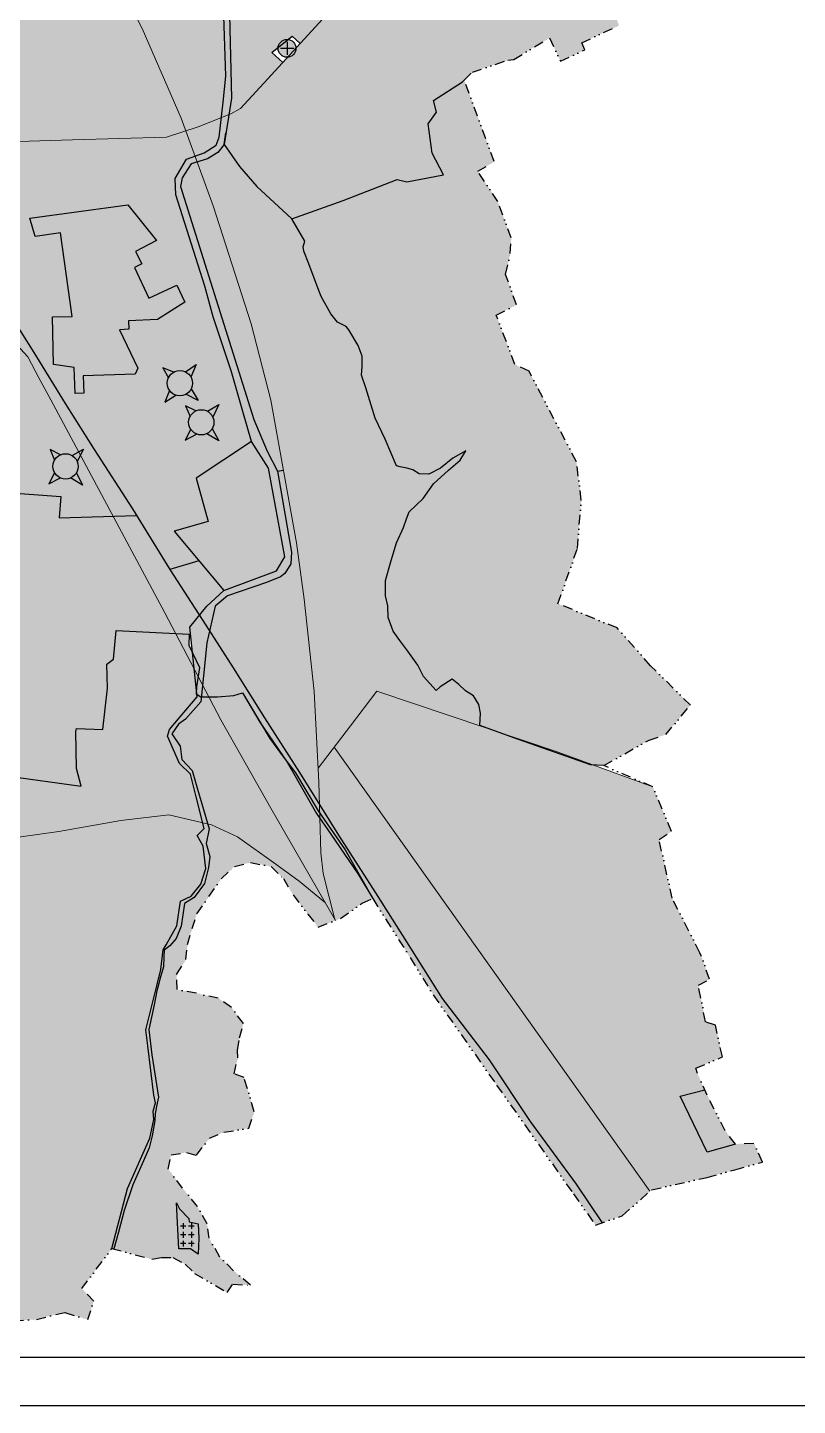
# Model space of a CAD drawing. Header units: inches. Extents: x 46391 to 88391, y 15017 to 44717.
# Drawn here: x 66053 to 74028, y 15017 to 29283 of the extents above; entities that cross this region are included whole.
import ezdxf

# ---------------------------------------------------------------- set-up
doc = ezdxf.new("R2010")
doc.units = ezdxf.units.IN
doc.header["$MEASUREMENT"] = 0
doc.linetypes.add('DIVIDE', pattern=[1.25, 0.5, -0.25, 0, -0.25, 0, -0.25])
for name, color, linetype in [('braunfild', 1, 'Continuous'), ('granica gradj podrucja', 230, 'Continuous'), ('groblja', 253, 'Continuous'), ('industrija', 181, 'Continuous'), ('objekti posebne namene', 99, 'Continuous'), ('okvir', 7, 'Continuous'), ('oznake', 7, 'Continuous'), ('pijace', 53, 'Continuous'), ('poljoprivredno zemljiste', 31, 'Continuous'), ('porodicno stanovanje', 51, 'Continuous'), ('reka', 140, 'Continuous'), ('stanovanje sa poslovanjem', 40, 'Continuous'), ('zdravstvo', 160, 'Continuous')]:
    doc.layers.add(name, color=color, linetype=linetype)
for name, color, linetype, lineweight in [('DP 1 reda', 30, 'Continuous', 13), ('DP 2 reda', 50, 'Continuous', 9), ('granica gupa', 7, 'DIVIDE', 30), ('pruga', 7, 'TRACKS', 25)]:
    doc.layers.add(name, color=color, linetype=linetype, lineweight=lineweight)
doc.linetypes.add('TRACKS', pattern='A,0.15,[130,ltypeshp.shx,S=0.25,R=0,X=0,Y=0],0.15', length=0.3)

msp = doc.modelspace()

# ---------------------------------------------------------------- hatches: boundary and pattern name
at = {"layer": 'braunfild'}
h = msp.add_hatch(color=256, dxfattribs=at)
h.dxf.hatch_style = 1
h.paths.add_polyline_path([(67568, 25715), (67456, 25761), (67513, 25656, -0.087846), (67539, 25693, -0.068723)])
h.paths.add_polyline_path([(67588, 25477, -0.154921), (67525, 25525), (67474, 25405)])
h.paths.add_polyline_path([(67748, 25543, -0.083795), (67723, 25508, -0.070366), (67694, 25486), (67822, 25421)])
h.paths.add_polyline_path([(67800, 25795), (67688, 25718, -0.157336), (67746, 25663)])
h.paths.add_polyline_path([(67539, 25693, 0.087846), (67513, 25656, 0.838496), (67723, 25508, 1)])
h = msp.add_hatch(color=256, dxfattribs=at)
h.dxf.hatch_style = 1
h.paths.add_polyline_path([(67797, 25314), (67689, 25367), (67739, 25258, -0.087846), (67767, 25294, -0.068723)])
h.paths.add_polyline_path([(67803, 25075, -0.154921), (67743, 25126), (67685, 25010)])
h.paths.add_polyline_path([(67967, 25131, -0.083795), (67940, 25098, -0.070366), (67909, 25078), (68033, 25005)])
h.paths.add_polyline_path([(68034, 25379), (67918, 25310, -0.157336), (67972, 25251)])
h.paths.add_polyline_path([(67767, 25294, 0.087846), (67739, 25258, 0.838496), (67940, 25098, 1)])
h = msp.add_hatch(color=256, dxfattribs=at)
h.dxf.hatch_style = 1
h.paths.add_polyline_path([(66393, 24859), (66287, 24915), (66334, 24805, -0.087846), (66363, 24840, -0.068723)])
h.paths.add_polyline_path([(66393, 24621, -0.154921), (66334, 24674), (66273, 24559)])
h.paths.add_polyline_path([(66559, 24673, -0.083795), (66530, 24640, -0.070366), (66499, 24620), (66621, 24544)])
h.paths.add_polyline_path([(66632, 24918), (66514, 24852, -0.157336), (66567, 24792)])
h.paths.add_polyline_path([(66363, 24840, 0.087846), (66334, 24805, 0.838496), (66530, 24640, 1)])
at = {"layer": 'groblja'}
h = msp.add_hatch(color=256, dxfattribs=at)
h.dxf.hatch_style = 1
h.paths.add_polyline_path([(67620, 16639), (67742, 16638), (67822, 16582), (67826, 16751), (67821, 16899), (67728, 16919), (67724, 16953), (67598, 17082), (67599, 17045)])
at = {"layer": 'industrija'}
h = msp.add_hatch(color=256, dxfattribs=at)
h.dxf.hatch_style = 1
h.paths.add_polyline_path([(67068, 30686), (67493, 30856), (67387, 31036), (67036, 30988), (66898, 31248), (66585, 31190), (66266, 31783), (66273, 32033), (66032, 32030), (65892, 32037), (65744, 31981), (65728, 32003), (65709, 31996), (66311, 31059), (66795, 30164), (67242, 29274), (67645, 28346), (67693, 28213), (67820, 28254), (68060, 28351), (68078, 28510), (68107, 28779), (68080, 29590)])
h = msp.add_hatch(color=256, dxfattribs=at)
h.dxf.hatch_style = 1
h.paths.add_polyline_path([(65333, 29809), (64803, 29166), (64095, 30017), (63526, 30004), (63710, 29721), (64076, 29151), (64584, 28317), (64783, 28007), (64916, 28102), (65087, 28182), (65256, 28206), (65404, 28184), (65606, 28111), (65730, 28098), (66518, 28122), (67493, 28149), (67693, 28213), (67645, 28346), (67242, 29274), (66795, 30164), (66435, 30830), (65081, 30219)])
h = msp.add_hatch(color=256, dxfattribs=at)
h.dxf.hatch_style = 1
h.paths.add_polyline_path([(68007, 28065), (68038, 28148), (68060, 28351), (67820, 28254), (67693, 28213), (67789, 27953), (67883, 27987)])
h.paths.add_polyline_path([(64563, 22536), (63583, 22381), (63671, 22041), (64068, 20540), (64965, 20732)])
h.paths.add_polyline_path([(66442, 25390), (66117, 25919), (65843, 26351), (65711, 26267), (65627, 26374), (65389, 26189), (65391, 26147), (65545, 26156), (65538, 25052), (65641, 25051), (65695, 24479), (66397, 24429), (66381, 24206), (67181, 24232), (67139, 24301), (66744, 24915)])
h = msp.add_hatch(color=256, dxfattribs=at)
h.dxf.hatch_style = 1
h.paths.add_polyline_path([(68166, 25718), (67976, 26288), (67891, 26606), (67729, 27115), (67590, 27550), (67582, 27722), (67701, 27921), (67789, 27953), (67693, 28213), (67493, 28149), (66518, 28122), (65910, 28104), (66025, 27633), (65789, 27552), (65865, 27297), (65375, 27093), (65710, 26560), (66117, 25919), (66442, 25390), (66744, 24915), (67139, 24301), (67527, 23672), (67829, 23763), (67571, 24070), (67925, 24170), (67799, 24618), (68374, 24996), (68284, 25309)])
h.paths.add_polyline_path([(67169, 25695), (66628, 25676), (66635, 25497), (66545, 25494), (66535, 25763), (66322, 25793), (66313, 26287), (66517, 26290), (66395, 27158), (66132, 27121), (66077, 27311), (67093, 27449), (67389, 27078), (67171, 26966), (67237, 26838), (67161, 26799), (67310, 26481), (67600, 26616), (67683, 26439), (67400, 26260), (67098, 26246), (67102, 26159), (67006, 26155), (67196, 25758)], flags=16)
h = msp.add_hatch(color=256, dxfattribs=at)
h.dxf.hatch_style = 1
h.paths.add_polyline_path([(65096, 27276), (65058, 27249), (65438, 26818), (65516, 26868), (65315, 27187), (64878, 27861), (64783, 28007), (64743, 27979), (64516, 27845), (64718, 27575), (64837, 27656)])
h.paths.add_polyline_path([(67829, 23763), (67527, 23672), (67834, 23201), (67909, 23294), (68087, 23455)])
h.paths.add_polyline_path([(68370, 26214), (67977, 27437), (67811, 27891), (67748, 27871), (67655, 27726), (67637, 27639), (68396, 25225), (68534, 24897), (68643, 24691), (68703, 24702), (68572, 25427)])
h = msp.add_hatch(color=256, dxfattribs=at)
h.dxf.hatch_style = 1
h.paths.add_polyline_path([(69820, 23766), (69875, 23947), (69948, 24107), (69977, 24196), (70007, 24268), (70150, 24407), (70259, 24559), (70413, 24699), (70535, 24805), (70592, 24900), (70459, 24824), (70329, 24720), (70209, 24659), (70109, 24661), (70044, 24704), (69983, 24722), (69877, 24741), (69757, 25020), (69653, 25238), (69557, 25552), (69511, 25685), (69518, 25774), (69518, 25882), (69477, 25993), (69381, 26155), (69355, 26189), (69262, 26232), (69195, 26319), (69094, 26500), (69044, 26632), (68967, 26836), (68903, 26999), (68927, 27071), (68790, 27302), (68429, 27639), (68247, 27846), (68089, 28072), (68024, 27989), (67918, 27924), (67811, 27891), (67977, 27437), (68370, 26214), (68572, 25427), (68838, 23949), (68920, 23364), (69023, 22409), (69064, 21616), (69397, 22052), (69670, 22411), (70739, 22052), (70745, 22185), (70726, 22274), (70671, 22363), (70591, 22417), (70519, 22480), (70450, 22537), (70328, 22459), (70284, 22420), (70153, 22565), (70096, 22682), (69992, 22828), (69909, 22937), (69841, 23034), (69788, 23175), (69785, 23296), (69761, 23401), (69761, 23557)])
at = {"layer": 'objekti posebne namene'}
h = msp.add_hatch(color=256, dxfattribs=at)
h.dxf.hatch_style = 1
h.paths.add_polyline_path([(68549, 24723), (68374, 24996), (67799, 24618), (67925, 24170), (67571, 24070), (68087, 23455), (68633, 23658), (68718, 23805)])
at = {"layer": 'oznake'}
h = msp.add_hatch(color=256, dxfattribs=at)
h.dxf.hatch_style = 1
h.paths.add_polyline_path([(68834, 29068, 1), (68649, 29068, 1)])
at = {"layer": 'pijace'}
h = msp.add_hatch(color=256, dxfattribs=at)
h.dxf.hatch_style = 1
h.paths.add_polyline_path([(73091, 17641), (73386, 17724), (73279, 17860), (73092, 18231), (73068, 18284), (72814, 18218)])
at = {"layer": 'poljoprivredno zemljiste'}
h = msp.add_hatch(color=256, dxfattribs=at)
h.dxf.hatch_style = 1
h.paths.add_polyline_path([(71789, 24391), (71738, 24788), (71248, 25724), (71101, 25795), (70907, 26307), (71118, 26412), (71005, 26728), (71053, 26943), (71063, 27106), (70924, 27481), (70718, 27795), (70888, 27895), (70577, 28740), (70560, 28722), (70259, 28527), (70290, 28407), (70201, 28285), (70244, 27983), (70360, 27757), (69981, 27686), (69881, 27710), (69322, 27494), (68790, 27302), (68927, 27071), (68908, 27014), (68916, 26968), (68967, 26836), (69044, 26632), (69094, 26500), (69195, 26319), (69262, 26232), (69355, 26189), (69381, 26155), (69477, 25993), (69518, 25882), (69518, 25774), (69511, 25685), (69557, 25552), (69653, 25238), (69757, 25020), (69876, 24744), (69911, 24735), (69983, 24722), (70044, 24704), (70109, 24661), (70209, 24659), (70329, 24720), (70459, 24824), (70592, 24900), (70535, 24805), (70413, 24699), (70259, 24559), (70150, 24407), (70007, 24268), (69977, 24196), (69948, 24107), (69875, 23947), (69820, 23766), (69761, 23557), (69761, 23401), (69785, 23296), (69788, 23175), (69841, 23034), (69909, 22937), (69992, 22828), (70096, 22682), (70153, 22565), (70284, 22420), (70328, 22459), (70450, 22537), (70519, 22480), (70591, 22417), (70671, 22363), (70726, 22274), (70745, 22185), (70739, 22058), (70951, 21981), (71549, 21781), (71910, 21649), (72021, 21643), (72491, 21906), (72663, 21964), (72919, 22268), (72507, 22676), (72160, 23068), (71547, 23318), (71748, 23889)])
h = msp.add_hatch(color=256, dxfattribs=at)
h.dxf.hatch_style = 1
h.paths.add_polyline_path([(65235, 19019), (65176, 18969), (65185, 18758), (65024, 18728), (65060, 18616), (64584, 18584), (65165, 16371), (65233, 16133), (65250, 16128), (65239, 16207), (65913, 15893), (66145, 15908), (66347, 15960), (66441, 15979), (66679, 15906), (66739, 16097), (66615, 16228), (66926, 16643), (67088, 17262), (67320, 17784), (67363, 17978), (67355, 18063), (67380, 18151), (67362, 18231), (67300, 18742), (67280, 18907), (67328, 19100), (67393, 19363), (67435, 19531), (67459, 19736), (67488, 19787), (67600, 19982), (67638, 20239), (67747, 20289), (67847, 20413), (67900, 20578), (67872, 20808), (67810, 20917), (67884, 20992), (67800, 21320), (67741, 21553), (67626, 21662), (67504, 21945), (67523, 22014), (67635, 22147), (67809, 22355), (67806, 22382), (67800, 22386), (67801, 22430), (67761, 22812), (67724, 22888), (67729, 23003), (66972, 23042), (66944, 22744), (66875, 22693), (66881, 22443), (66833, 22017), (66559, 22027), (66553, 21996), (66562, 21611), (66608, 21428), (65836, 21535), (65836, 21628), (65343, 21620), (65305, 21161), (65756, 21147), (65740, 20908), (65397, 20966), (65349, 20551), (65297, 20531), (65292, 20114), (65173, 20101), (65106, 19642), (65334, 19579), (65276, 19322)])
h.paths.add_polyline_path([(64498, 18913), (64446, 18901), (64278, 18879), (64089, 18859), (63869, 18835), (63817, 18831), (63772, 18992), (63724, 19121), (63665, 19256), (63626, 19386), (63572, 19584), (63557, 19711), (63476, 19738), (63380, 19738), (63268, 19725), (63259, 19751), (63280, 19831), (63287, 19940), (63261, 20029), (63226, 20125), (63208, 20181), (63208, 20179), (63216, 20139), (63239, 20061), (63248, 20033), (63260, 19999), (63263, 19955), (63262, 19922), (63262, 19896), (63264, 19848), (63239, 19812), (63190, 19802), (63111, 19789), (63057, 19806), (62972, 19828), (62889, 19830), (62821, 19828), (62745, 19809), (62663, 19794), (62634, 19780), (62590, 19764), (62540, 19749), (62432, 19716), (62404, 19684), (62307, 19428), (62258, 19230), (62217, 18979), (62277, 18680), (62344, 18481), (62333, 18210), (62340, 18016), (62438, 17915), (62614, 17911), (62756, 17941), (62921, 17743), (62981, 17530), (63071, 17335), (63089, 17208), (63119, 16959), (62962, 16795), (62857, 16660), (62771, 16477), (62857, 16413), (63393, 16308), (63685, 16252), (63895, 16371), (64378, 16330), (64943, 16214), (65233, 16133), (65165, 16371)])
h = msp.add_hatch(color=256, dxfattribs=at)
h.dxf.hatch_style = 1
h.paths.add_polyline_path([(68184, 22654), (67938, 23039), (67910, 22912), (67876, 22573), (67854, 22355), (68022, 22353), (68191, 22368), (68280, 22395), (68460, 22093), (68744, 21677), (68830, 21566), (69062, 21173), (69080, 21147), (69077, 21237), (68871, 21572), (68507, 22135)])
h = msp.add_hatch(color=256, dxfattribs=at)
h.dxf.hatch_style = 1
h.paths.add_polyline_path([(72500, 17235), (72517, 17250), (73094, 17379), (73379, 17458), (73664, 17537), (73576, 17731), (73386, 17724), (73091, 17641), (72814, 18218), (73068, 18284), (72991, 18454), (72975, 18510), (73250, 18625), (73178, 18955), (73075, 18989), (73001, 19367), (73118, 19431), (73018, 19705), (72730, 20268), (72594, 20876), (72723, 20960), (72529, 21422), (71910, 21649), (71885, 21650), (71140, 21913), (70951, 21981), (69670, 22411), (69397, 22052), (69230, 21834)])
h = msp.add_hatch(color=256, dxfattribs=at)
h.dxf.hatch_style = 1
h.paths.add_polyline_path([(68192, 18450), (68233, 18618), (68229, 18697), (68248, 18824), (68289, 18971), (68165, 19139), (68027, 19233), (67802, 19285), (67604, 19323), (67596, 19480), (67694, 19633), (67709, 19790), (67757, 19955), (67807, 20108), (67932, 20287), (68059, 20469), (68198, 20598), (68361, 20639), (68578, 20596), (68703, 20474), (68803, 20304), (68957, 20105), (69064, 19969), (69243, 20039), (69234, 20064), (69115, 20526), (69090, 20739), (69081, 21093), (69046, 21145), (68850, 21491), (68744, 21677), (68693, 21743), (68563, 21921), (68459, 22094), (68460, 22093), (68280, 22395), (68191, 22368), (68022, 22353), (67854, 22355), (67848, 22303), (67691, 22122), (67617, 22071), (67548, 21971), (67633, 21842), (67653, 21706), (67757, 21590), (67813, 21399), (67858, 21247), (67935, 20987), (67904, 20834), (67941, 20700), (67926, 20587), (67885, 20421), (67779, 20278), (67678, 20213), (67644, 19978), (67592, 19852), (67528, 19776), (67470, 19730), (67466, 19662), (67461, 19558), (67425, 19430), (67413, 19385), (67394, 19310), (67365, 19165), (67310, 18910), (67340, 18648), (67410, 18209), (67397, 18147), (67375, 18040), (67372, 17966), (67343, 17810), (67313, 17684), (67254, 17551), (67143, 17303), (67053, 17036), (66994, 16811), (66947, 16638), (67341, 16531), (67442, 16550), (67559, 16550), (67686, 16479), (67783, 16385), (68120, 16187), (68180, 16273), (68364, 16262), (68188, 16412), (68045, 16554), (67933, 16748), (67914, 16898), (67813, 17076), (67660, 17266), (67510, 17465), (67540, 17611), (67701, 17637), (67802, 17607), (67937, 17783), (68087, 17846), (68345, 17888), (68401, 18057), (68296, 18412)])
h.paths.add_polyline_path([(67596, 17115), (67627, 17052), (67724, 16953), (67728, 16919), (67821, 16899), (67826, 16751), (67822, 16582), (67742, 16638), (67620, 16639), (67599, 17045)], flags=16)
h = msp.add_hatch(color=256, dxfattribs=at)
h.dxf.hatch_style = 1
h.paths.add_polyline_path([(68460, 22093), (68465, 22084), (68563, 21921), (68693, 21743), (68744, 21677)])
h = msp.add_hatch(color=256, dxfattribs=at)
h.dxf.hatch_style = 1
h.paths.add_polyline_path([(71549, 21781), (70951, 21981), (71140, 21913), (71885, 21650), (71910, 21649)])
h = msp.add_hatch(color=256, dxfattribs=at)
h.dxf.hatch_style = 1
h.paths.add_polyline_path([(69230, 21834), (69064, 21616), (69071, 21469), (69077, 21237), (69274, 20920), (69680, 20285), (70019, 19753), (70347, 19230), (70835, 18594), (71259, 17957), (71734, 17309), (72006, 16908), (72213, 16982), (72500, 17235)])
h = msp.add_hatch(color=256, dxfattribs=at)
h.dxf.hatch_style = 1
h.paths.add_polyline_path([(68830, 21566), (68744, 21677), (68850, 21491), (69046, 21145), (69081, 21093), (69080, 21147), (69062, 21173)])
h = msp.add_hatch(color=256, dxfattribs=at)
h.dxf.hatch_style = 1
h.paths.add_polyline_path([(70019, 19753), (69680, 20285), (69274, 20920), (69077, 21237), (69080, 21147), (69342, 20770), (69516, 20465), (69628, 20265), (70016, 19655), (70256, 19267), (70912, 18335), (71707, 17209), (71937, 16884), (72006, 16908), (71734, 17309), (71259, 17957), (70835, 18594), (70347, 19230)])
h = msp.add_hatch(color=256, dxfattribs=at)
h.dxf.hatch_style = 1
h.paths.add_polyline_path([(69478, 20518), (69193, 20932), (69081, 21093), (69090, 20739), (69115, 20526), (69234, 20064), (69243, 20039), (69295, 20060), (69520, 20218), (69628, 20265)])
h.paths.add_polyline_path([(69080, 21147), (69081, 21093), (69193, 20932), (69478, 20518), (69628, 20265), (69516, 20465), (69342, 20770)])
at = {"layer": 'porodicno stanovanje'}
h = msp.add_hatch(color=256, dxfattribs=at)
h.dxf.hatch_style = 1
h.paths.add_polyline_path([(68866, 30650), (68682, 30992), (68479, 30931), (68390, 30816), (68345, 30618), (68284, 30520), (68221, 30426), (68153, 30348), (68112, 30332), (68134, 29850), (68165, 28553), (68138, 28383), (68158, 28391), (68258, 28446), (68579, 28792), (68698, 28923), (68585, 29025), (68795, 29193), (68876, 29118), (69298, 29581), (69371, 29612), (69906, 29759), (69920, 29763), (69841, 29983), (69956, 30081), (70043, 29796), (70466, 29913), (71621, 30219), (72794, 30543), (73205, 30870), (73061, 31128), (72996, 31359), (72877, 31324), (72826, 31359), (72776, 31321), (72733, 31422), (72359, 31226), (71830, 30929), (71581, 31395), (71394, 31785), (71241, 31724), (71130, 31667), (71069, 31604), (71052, 31543), (71002, 31528), (70952, 31578), (70884, 31543), (70800, 31509), (70721, 31585), (70697, 31643), (70608, 31593), (70630, 31509), (70606, 31467), (70676, 31311), (70594, 31225), (70487, 31159), (70435, 31124), (70395, 31051), (70307, 31029), (70204, 31020), (70150, 31015), (70098, 31009), (70002, 30996), (69913, 30998), (69831, 31015), (69811, 31055), (69763, 31048), (69737, 31092), (69693, 31183), (69650, 31242), (69561, 31121), (69474, 31010), (69353, 30975), (69264, 30894), (69111, 30831), (69048, 30744), (68966, 30692)])
h.paths.add_polyline_path([(70197, 30268), (70582, 30581), (70680, 30181), (70255, 30076)], flags=16)
h = msp.add_hatch(color=256, dxfattribs=at)
h.dxf.hatch_style = 1
h.paths.add_polyline_path([(70661, 28822), (71029, 28946), (71089, 28954), (71460, 29176), (71573, 28935), (71824, 29052), (71793, 29126), (72179, 29305), (72146, 29398), (72409, 29517), (72521, 29505), (72544, 29563), (72641, 29694), (72638, 29699), (72735, 29754), (72734, 29767), (72879, 29855), (73386, 30161), (73174, 30846), (72794, 30543), (71621, 30219), (70466, 29913), (69371, 29612), (69298, 29581), (68579, 28792), (68258, 28446), (68138, 28380), (68089, 28072), (68247, 27846), (68429, 27639), (68790, 27302), (69322, 27494), (69881, 27710), (69981, 27686), (70360, 27757), (70244, 27983), (70201, 28285), (70290, 28407), (70259, 28527), (70560, 28722), (70577, 28740)])
h = msp.add_hatch(color=256, dxfattribs=at)
h.dxf.hatch_style = 1
h.paths.add_polyline_path([(63583, 22381), (64563, 22536), (64965, 20732), (64068, 20540), (64352, 19468), (64498, 18913), (64515, 18917), (64606, 18586), (65060, 18616), (65024, 18728), (65185, 18758), (65176, 18969), (65235, 19019), (65276, 19322), (65334, 19579), (65106, 19642), (65173, 20101), (65292, 20114), (65297, 20531), (65349, 20551), (65397, 20966), (65740, 20908), (65756, 21147), (65305, 21161), (65343, 21620), (65836, 21628), (65836, 21535), (66608, 21428), (66562, 21611), (66552, 22027), (66833, 22017), (66881, 22443), (66875, 22693), (66944, 22744), (66972, 23042), (67740, 23002), (67733, 23075), (67834, 23201), (67527, 23672), (67181, 24232), (66381, 24206), (66397, 24429), (65695, 24479), (65641, 25051), (65538, 25052), (65371, 25053), (65372, 25268), (65227, 25265), (65203, 25029), (64693, 25061), (64632, 25074), (64681, 25318), (64649, 25867), (65210, 25900), (65196, 26136), (65391, 26147), (65389, 26189), (65160, 26684), (64965, 26994), (64840, 26943), (64876, 26853), (64673, 26772), (64558, 27061), (64718, 27125), (64510, 27646), (64324, 27628), (64179, 27614), (64149, 27671), (63986, 27585), (63969, 27731), (63845, 27717), (63719, 27687), (63313, 27620), (63310, 27443), (63010, 27430), (63009, 27286), (63106, 27285), (63195, 26724), (62579, 26566), (62290, 27043), (62006, 27014), (62023, 26949), (62052, 26827), (62065, 26767), (62094, 26608), (62145, 26435), (62183, 26324), (62214, 26243), (62214, 26133), (62199, 26086), (63062, 25622), (63074, 24348)])
h = msp.add_hatch(color=256, dxfattribs=at)
h.dxf.hatch_style = 1
h.paths.add_polyline_path([(68920, 23364), (68838, 23949), (68703, 24702), (68643, 24691), (68787, 23853), (68779, 23731), (68719, 23631), (68672, 23597), (68527, 23539), (68123, 23398), (67995, 23294), (67938, 23039), (68184, 22654), (68507, 22135), (68871, 21572), (69077, 21237), (69071, 21469), (69023, 22409)])
at = {"layer": 'reka'}
h = msp.add_hatch(color=256, dxfattribs=at)
h.dxf.hatch_style = 1
h.paths.add_polyline_path([(68107, 28779), (68078, 28510), (68060, 28351), (68138, 28383), (68165, 28553), (68134, 29850), (68112, 30332), (68106, 30329), (68077, 31095), (68050, 31685), (68047, 31746), (68025, 32224), (68005, 32605), (68000, 33002), (67975, 33533), (67965, 33992), (67976, 34082), (68063, 34356), (68162, 34668), (68219, 34839), (68202, 34836), (68165, 34785), (68018, 34359), (67939, 34129), (67911, 33994), (67929, 33633), (67953, 33154), (67975, 32728), (67995, 32125), (68033, 30969)])
h = msp.add_hatch(color=256, dxfattribs=at)
h.dxf.hatch_style = 1
h.paths.add_polyline_path([(68138, 28383), (68060, 28351), (68038, 28148), (68007, 28065), (67883, 27987), (67789, 27953), (67811, 27891), (67918, 27924), (68024, 27989), (68089, 28072)])
h = msp.add_hatch(color=256, dxfattribs=at)
h.dxf.hatch_style = 1
h.paths.add_polyline_path([(68396, 25225), (67637, 27639), (67655, 27726), (67748, 27871), (67811, 27891), (67789, 27953), (67701, 27921), (67582, 27722), (67590, 27550), (67729, 27115), (67891, 26606), (67976, 26288), (68166, 25718), (68284, 25309), (68374, 24996), (68549, 24723), (68718, 23805), (68651, 23689), (68745, 23675), (68779, 23731), (68787, 23853), (68643, 24691), (68534, 24897)])
h = msp.add_hatch(color=256, dxfattribs=at)
h.dxf.hatch_style = 1
h.paths.add_polyline_path([(68527, 23539), (68672, 23597), (68719, 23631), (68745, 23675), (68651, 23689), (68633, 23658), (68087, 23455), (67909, 23294), (67834, 23201), (67901, 23097), (67938, 23039), (67995, 23294), (68123, 23398)])
h = msp.add_hatch(color=256, dxfattribs=at)
h.dxf.hatch_style = 1
h.paths.add_polyline_path([(67761, 22812), (67835, 22656), (67802, 22456), (67801, 22430), (67806, 22382), (67848, 22355), (67854, 22355), (67876, 22573), (67910, 22912), (67938, 23039), (67901, 23097), (67834, 23201), (67733, 23075)])
h = msp.add_hatch(color=256, dxfattribs=at)
h.dxf.hatch_style = 1
h.paths.add_polyline_path([(67938, 23039), (67901, 23097), (67834, 23201), (67733, 23075), (67761, 22812), (67835, 22656), (67802, 22456), (67801, 22430), (67806, 22382), (67848, 22355), (67854, 22355), (67876, 22573), (67910, 22912)])
h = msp.add_hatch(color=256, dxfattribs=at)
h.dxf.hatch_style = 1
h.paths.add_polyline_path([(67801, 22430), (67802, 22456), (67835, 22656), (67761, 22812)])
h = msp.add_hatch(color=256, dxfattribs=at)
h.dxf.hatch_style = 1
h.paths.add_polyline_path([(67848, 22303), (67854, 22355), (67848, 22355), (67806, 22382), (67809, 22355), (67635, 22147), (67523, 22014), (67504, 21945), (67626, 21662), (67741, 21553), (67800, 21320), (67884, 20992), (67810, 20917), (67872, 20808), (67900, 20578), (67847, 20413), (67747, 20289), (67638, 20239), (67600, 19982), (67488, 19787), (67459, 19736), (67435, 19531), (67393, 19363), (67328, 19100), (67280, 18907), (67300, 18742), (67362, 18231), (67380, 18151), (67355, 18063), (67363, 17978), (67320, 17784), (67088, 17262), (66926, 16643), (66947, 16638), (66994, 16811), (67053, 17036), (67143, 17303), (67254, 17551), (67313, 17684), (67343, 17810), (67372, 17966), (67375, 18040), (67397, 18147), (67410, 18209), (67340, 18648), (67310, 18910), (67365, 19165), (67394, 19310), (67413, 19385), (67425, 19430), (67461, 19558), (67466, 19662), (67470, 19730), (67528, 19776), (67592, 19852), (67644, 19978), (67678, 20213), (67779, 20278), (67885, 20421), (67926, 20587), (67941, 20700), (67904, 20834), (67935, 20987), (67858, 21247), (67813, 21399), (67757, 21590), (67653, 21706), (67633, 21842), (67548, 21971), (67617, 22071), (67691, 22122)])
at = {"layer": 'stanovanje sa poslovanjem'}
h = msp.add_hatch(color=256, dxfattribs=at)
h.dxf.hatch_style = 1
h.paths.add_polyline_path([(64663, 30031), (64095, 30017), (64803, 29166), (65333, 29809), (65081, 30219)])
h.paths.add_polyline_path([(64783, 28007), (64878, 27861), (65315, 27187), (65375, 27093), (65865, 27297), (65789, 27552), (66025, 27633), (65910, 28104), (65730, 28098), (65606, 28111), (65404, 28184), (65256, 28206), (65087, 28182), (64916, 28102)])
h.paths.add_polyline_path([(66077, 27311), (66132, 27121), (66395, 27158), (66517, 26290), (66313, 26287), (66322, 25793), (66535, 25763), (66545, 25494), (66635, 25497), (66628, 25676), (67169, 25695), (67196, 25758), (67006, 26155), (67102, 26159), (67098, 26246), (67400, 26260), (67683, 26439), (67600, 26616), (67310, 26481), (67161, 26799), (67237, 26838), (67171, 26966), (67389, 27078), (67093, 27449)])

# ---------------------------------------------------------------- linework, layer by layer
at = {"layer": 'braunfild'}
for p, q in [((67568, 25715), (67456, 25761)), ((67456, 25761), (67513, 25656)), ((67688, 25718), (67800, 25795)), ((67800, 25795), (67746, 25663)), ((67748, 25543), (67822, 25421)), ((67525, 25525), (67474, 25405)), ((67474, 25405), (67588, 25477)), ((67822, 25421), (67694, 25486)), ((67797, 25314), (67689, 25367)), ((67689, 25367), (67739, 25258)), ((67918, 25310), (68034, 25379)), ((68034, 25379), (67972, 25251)), ((67743, 25126), (67685, 25010)), ((67967, 25131), (68033, 25005)), ((67685, 25010), (67803, 25075)), ((68033, 25005), (67909, 25078)), ((66393, 24859), (66287, 24915)), ((66287, 24915), (66334, 24805)), ((66514, 24852), (66632, 24918)), ((66632, 24918), (66567, 24792)), ((66334, 24674), (66273, 24559)), ((66273, 24559), (66393, 24621)), ((66621, 24544), (66499, 24620)), ((66559, 24673), (66621, 24544))]:
    msp.add_line(p, q, dxfattribs=at)
for centre in [(67631, 25601), (67853, 25196), (66447, 24740)]:
    msp.add_circle(centre, 131, dxfattribs=at)
at = {"layer": 'DP 1 reda'}
for points in [[(66795, 30164), (67242, 29274), (67645, 28346), (67977, 27437), (68370, 26214), (68572, 25427), (68838, 23949), (68920, 23364), (69023, 22409), (69071, 21469), (69090, 20739), (69115, 20526), (69234, 20064), (69243, 20039)], [(69064, 21616), (69397, 22052), (69670, 22411), (71549, 21781), (72529, 21422)]]:
    msp.add_lwpolyline(points, dxfattribs=at)
at = {"layer": 'DP 2 reda'}
for points in [[(69298, 29581), (68579, 28792), (68258, 28446), (68158, 28391), (67820, 28254), (67493, 28149), (66518, 28122), (65730, 28098)], [(69243, 20039), (68572, 21201), (68054, 22116), (67476, 23223), (66293, 25430), (66171, 25658), (66056, 25873), (65858, 26089), (65068, 27101), (64506, 27845)], [(72500, 17235), (69230, 21834)], [(69138, 20221), (68866, 20444), (68625, 20620), (68228, 20906), (67958, 21029), (67516, 21131), (67021, 21074), (66379, 20959), (65761, 20874), (64948, 20759), (63979, 20604), (63148, 20473), (62350, 20395), (62027, 20350), (61924, 20369)]]:
    msp.add_lwpolyline(points, dxfattribs=at)
at = {"layer": 'granica gradj podrucja'}
for points in [[(72021, 21643), (71885, 21650), (71140, 21913), (70739, 22058), (70745, 22185), (70726, 22274), (70671, 22363), (70591, 22417), (70519, 22480), (70450, 22537), (70328, 22459), (70284, 22420), (70153, 22565), (70096, 22682), (69992, 22828), (69909, 22937), (69841, 23034), (69788, 23175), (69785, 23296), (69761, 23401), (69761, 23557), (69820, 23766), (69875, 23947), (69948, 24107), (69977, 24196), (70007, 24268), (70150, 24407), (70259, 24559), (70413, 24699), (70535, 24805), (70592, 24900), (70459, 24824), (70329, 24720), (70209, 24659), (70109, 24661), (70044, 24704), (69983, 24722), (69911, 24735), (69876, 24744), (69757, 25020), (69653, 25238), (69557, 25552), (69511, 25685), (69518, 25774), (69518, 25882), (69477, 25993), (69381, 26155), (69355, 26189), (69262, 26232), (69195, 26319), (69094, 26500), (69044, 26632), (68967, 26836), (68916, 26968), (68908, 27014), (68927, 27071), (68790, 27302), (69322, 27494), (69881, 27710), (69981, 27686), (70360, 27757), (70244, 27983), (70201, 28285), (70290, 28407), (70259, 28527), (70560, 28722), (70577, 28740)], [(65836, 21535), (66608, 21428), (66562, 21611), (66553, 21996), (66559, 22027), (66833, 22017), (66881, 22443), (66875, 22693), (66944, 22744), (66972, 23042), (67729, 23003), (67724, 22888), (67835, 22656), (67802, 22456), (67800, 22386), (67848, 22355), (68022, 22353), (68191, 22368), (68280, 22395), (68465, 22084), (68563, 21921), (68693, 21743), (68830, 21566), (69062, 21173), (69342, 20770), (69516, 20465), (69628, 20265)]]:
    msp.add_lwpolyline(points, dxfattribs=at)
at = {"layer": 'granica gupa', "ltscale": 200}
msp.add_lwpolyline([(65913, 15893), (66145, 15908), (66347, 15960), (66441, 15979), (66679, 15906), (66739, 16097), (66615, 16228), (66926, 16643), (67341, 16531), (67442, 16550), (67559, 16550), (67686, 16479), (67783, 16385), (68120, 16187), (68180, 16273), (68364, 16262), (68188, 16412), (68045, 16554), (67933, 16748), (67914, 16898), (67813, 17076), (67660, 17266), (67510, 17465), (67540, 17611), (67701, 17637), (67802, 17607), (67937, 17783), (68087, 17846), (68345, 17888), (68401, 18057), (68296, 18412), (68192, 18450), (68233, 18618), (68229, 18697), (68248, 18824), (68289, 18971), (68165, 19139), (68027, 19233), (67802, 19285), (67604, 19323), (67596, 19480), (67694, 19633), (67709, 19790), (67757, 19955), (67807, 20108), (67932, 20287), (68059, 20469), (68198, 20598), (68361, 20639), (68578, 20596), (68703, 20474), (68803, 20304), (68957, 20105), (69064, 19969), (69295, 20060), (69520, 20218), (69628, 20265), (70016, 19655), (70256, 19267), (70912, 18335), (71707, 17209), (71937, 16884), (72213, 16982), (72517, 17250), (73094, 17379), (73379, 17458), (73664, 17537), (73576, 17731), (73386, 17724), (73279, 17860), (73092, 18231), (72991, 18454), (72975, 18510), (73250, 18625), (73178, 18955), (73075, 18989), (73001, 19367), (73118, 19431), (73018, 19705), (72730, 20268), (72594, 20876), (72723, 20960), (72529, 21422), (72021, 21643), (72491, 21906), (72663, 21964), (72919, 22268), (72507, 22676), (72160, 23068), (71547, 23318), (71748, 23889), (71789, 24391), (71738, 24788), (71248, 25724), (71101, 25795), (70907, 26307), (71118, 26412), (71005, 26728), (71053, 26943), (71063, 27106), (70924, 27481), (70718, 27795), (70888, 27895), (70577, 28740), (70661, 28822), (71029, 28946), (71089, 28954), (71460, 29176), (71573, 28935), (71824, 29052), (71793, 29126), (72179, 29305)], dxfattribs=at)
at = {"layer": 'groblja'}
msp.add_lwpolyline([(67822, 16582), (67742, 16638), (67620, 16639), (67599, 17045), (67596, 17115), (67627, 17052), (67724, 16953), (67728, 16919), (67821, 16899), (67826, 16751), (67822, 16582)], dxfattribs=at)
at = {"layer": 'industrija'}
for p, q in [((68643, 24691), (68703, 24702)), ((65695, 24479), (66397, 24429)), ((66397, 24429), (66381, 24206)), ((66381, 24206), (67181, 24232))]:
    msp.add_line(p, q, dxfattribs=at)
for points in [[(68089, 28072), (68247, 27846), (68429, 27639), (68790, 27302)], [(66077, 27311), (67093, 27449), (67389, 27078), (67171, 26966), (67237, 26838), (67161, 26799), (67310, 26481), (67600, 26616), (67683, 26439), (67400, 26260), (67098, 26246), (67102, 26159), (67006, 26155), (67196, 25758), (67169, 25695), (66628, 25676), (66635, 25497), (66545, 25494), (66535, 25763), (66322, 25793), (66313, 26287), (66517, 26290), (66395, 27158), (66132, 27121), (66077, 27311)], [(68374, 24996), (67799, 24618), (67925, 24170), (67571, 24070), (68087, 23455), (68633, 23658), (68718, 23805), (68549, 24723), (68374, 24996)], [(67829, 23763), (67527, 23672)]]:
    msp.add_lwpolyline(points, dxfattribs=at)
at = {"layer": 'okvir'}
for points in [[(88391, 15017), (88391, 44717), (46391, 44717), (46391, 15017)], [(87891, 15517), (87891, 44217), (47589, 44217), (47589, 15517)]]:
    msp.add_lwpolyline(points, close=True, dxfattribs=at)
at = {"layer": 'oznake', "color": 1}
for p, q in [((68741, 29136), (68741, 29001)), ((68673, 29071), (68812, 29071))]:
    msp.add_line(p, q, dxfattribs=at)
at = {"layer": 'oznake', "color": 0}
for p, q in [((67638, 16878), (67694, 16878)), ((67666, 16905), (67666, 16845)), ((67722, 16878), (67779, 16878)), ((67751, 16905), (67751, 16845)), ((67638, 16787), (67694, 16787)), ((67638, 16696), (67694, 16696)), ((67666, 16814), (67666, 16754)), ((67666, 16723), (67666, 16663)), ((67722, 16787), (67779, 16787)), ((67722, 16696), (67779, 16696)), ((67751, 16814), (67751, 16754)), ((67751, 16723), (67751, 16663))]:
    msp.add_line(p, q, dxfattribs=at)
at = {"layer": 'oznake'}
msp.add_circle((68741, 29068), 92.3, dxfattribs=at)
at = {"layer": 'pijace'}
for p, q in [((72814, 18218), (73068, 18284)), ((73091, 17641), (72814, 18218)), ((73386, 17724), (73091, 17641))]:
    msp.add_line(p, q, dxfattribs=at)
at = {"layer": 'poljoprivredno zemljiste'}
msp.add_lwpolyline([(68280, 22395), (68460, 22093), (68744, 21677), (68850, 21491), (69046, 21145), (69193, 20932), (69478, 20518), (69628, 20265)], dxfattribs=at)
at = {"layer": 'pruga', "ltscale": 250}
msp.add_lwpolyline([(63710, 29721), (64076, 29151), (64584, 28317), (64878, 27861), (65315, 27187), (65710, 26560), (66117, 25919), (66442, 25390), (66744, 24915), (67139, 24301), (67527, 23672), (67901, 23097), (68184, 22654), (68507, 22135), (68871, 21572), (69274, 20920), (69680, 20285), (70019, 19753), (70347, 19230), (70835, 18594), (71259, 17957), (71734, 17309), (72006, 16908)], dxfattribs=at)
at = {"layer": 'reka'}
for points in [[(68374, 24996), (68284, 25309), (68166, 25718), (67976, 26288), (67891, 26606), (67729, 27115), (67590, 27550), (67582, 27722), (67701, 27921), (67883, 27987), (68007, 28065), (68038, 28148), (68078, 28510), (68107, 28779), (68033, 30969)], [(68134, 29850), (68165, 28553), (68089, 28072), (68024, 27989), (67918, 27924), (67748, 27871), (67655, 27726), (67637, 27639), (68396, 25225), (68534, 24897), (68643, 24691), (68787, 23853), (68779, 23731), (68719, 23631), (68672, 23597), (68527, 23539), (68123, 23398), (67995, 23294), (67910, 22912), (67876, 22573), (67848, 22303), (67691, 22122), (67617, 22071), (67548, 21971), (67633, 21842), (67653, 21706), (67757, 21590), (67813, 21399), (67858, 21247), (67935, 20987), (67904, 20834), (67941, 20700), (67926, 20587), (67885, 20421), (67779, 20278), (67678, 20213), (67644, 19978), (67592, 19852), (67528, 19776), (67470, 19730), (67466, 19662), (67461, 19558), (67425, 19430), (67413, 19385), (67394, 19310), (67365, 19165), (67310, 18910), (67340, 18648), (67410, 18209), (67397, 18147), (67375, 18040), (67372, 17966), (67343, 17810), (67313, 17684), (67254, 17551), (67143, 17303), (67053, 17036), (66994, 16811), (66947, 16638)], [(68089, 28072), (68108, 28193)], [(66926, 16643), (67088, 17262), (67320, 17784), (67363, 17978), (67355, 18063), (67380, 18151), (67362, 18231), (67300, 18742), (67280, 18907), (67328, 19100), (67393, 19363), (67435, 19531), (67459, 19736), (67488, 19787), (67600, 19982), (67638, 20239), (67747, 20289), (67847, 20413), (67900, 20578), (67872, 20808), (67810, 20917), (67884, 20992), (67800, 21320), (67741, 21553), (67626, 21662), (67504, 21945), (67523, 22014), (67635, 22147), (67809, 22355), (67733, 23075), (67909, 23294), (68087, 23455), (68087, 23455)]]:
    msp.add_lwpolyline(points, dxfattribs=at)
at = {"layer": 'zdravstvo'}
msp.add_line((68698, 28923), (68876, 29118), dxfattribs=at)
for points in [[(68585, 29025), (68795, 29193), (68876, 29118)], [(68585, 29025), (68698, 28923)]]:
    msp.add_lwpolyline(points, dxfattribs=at)

doc.saveas('drawing.dxf')
